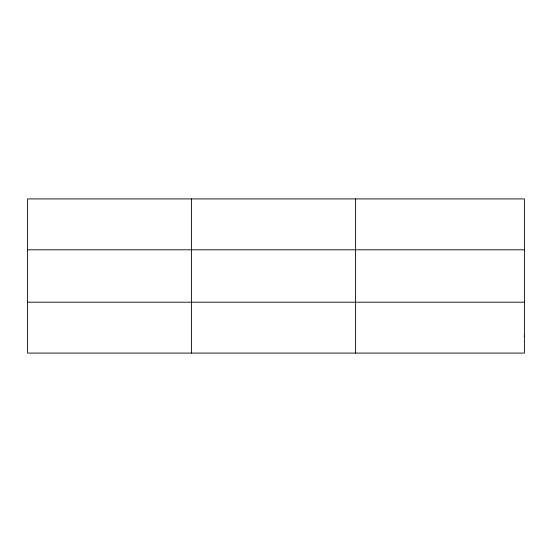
<?xml version="1.0" encoding="UTF-8"?>
<svg xmlns="http://www.w3.org/2000/svg" width="552" height="552" viewBox="0 0 552 552"><rect width="100%" height="100%" fill="white"/><g stroke="black" fill="none" stroke-linecap="round" stroke-linejoin="round"><path stroke-width="0.83" d="M191.544 353.08L191.544 198.92M355.488 353.08L355.488 198.92M27.6 249.794L524.4 249.794M27.6 302.206L524.4 302.206M524.4 336.127L524.4 353.08L27.6 353.08L27.6 198.92L524.4 198.92L524.4 336.127"/></g></svg>
